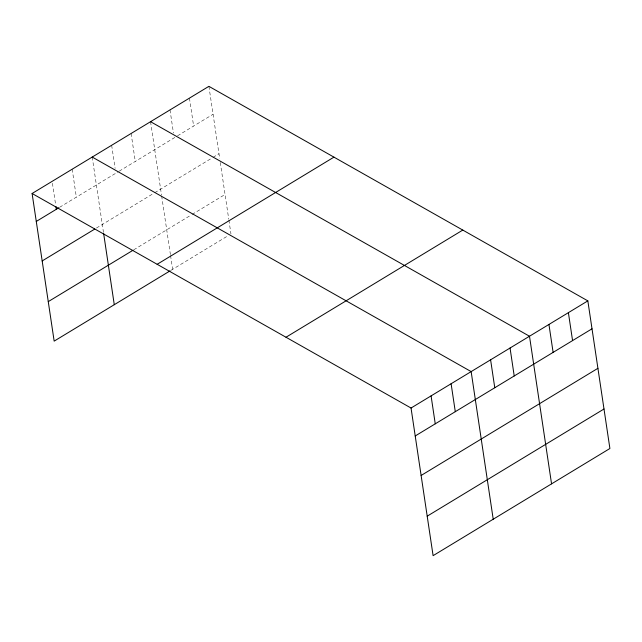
<?xml version="1.0" encoding="UTF-8"?>
<svg xmlns="http://www.w3.org/2000/svg" width="642" height="642" viewBox="0 0 642 642"><rect width="100%" height="100%" fill="white"/><g stroke="black" fill="none" stroke-linecap="round" stroke-linejoin="round"><path stroke-width="0.48" stroke-dasharray="3.21 2.41" d="M59.65 207.27L118.369 171.679M119.219 171.165L176.719 136.313M177.561 135.799L213.072 114.276M96.444 228.046L153.871 193.234M154.714 192.728L212.213 157.876M213.056 157.362L218.978 153.775M133.737 249.818L191.236 214.966M192.078 214.452L225.061 194.47M170.924 270.354L227.581 236.015M208.899 86.341L219.7 158.614M220.278 162.49L228.745 219.155M228.897 220.142L230.96 233.969M189.454 98.13L193.627 126.065M170.002 109.91L173.46 133.038M150.557 121.699L161.503 194.951M161.648 195.922L170.403 254.521M170.555 255.508L172.618 269.327M131.104 133.488L135.285 161.431M111.66 145.277L115.119 168.397M92.215 157.065L103.45 232.252M72.177 169.207L76.35 197.15M52.427 183.283L55.734 205.44"/><path stroke-width="0.96" d="M32.1 193.499L208.899 86.341L587.839 300.873L609.9 448.501L433.101 555.659L411.041 408.031L32.1 193.499L54.161 341.127L170.082 270.868M36.273 221.442L58.815 207.775M42.179 260.933L94.775 229.058M48.262 301.628L132.894 250.332M157.154 264.295L333.944 157.138M285.987 337.243L462.786 230.077M411.041 408.031L587.839 300.873M415.213 435.974L592.012 328.808M421.12 475.473L597.919 368.307M427.195 516.168L603.994 409.002M150.557 121.699L529.498 336.239L551.558 483.859M92.215 157.065L471.148 371.598L493.216 519.226M568.387 312.662L572.568 340.597M548.942 324.451L553.115 352.386M510.045 348.02L514.218 375.963M490.6 359.809L494.773 387.752M451.109 383.747L455.29 411.683M431.079 395.889L435.252 423.824M103.595 233.223L114.276 304.693M55.878 206.403L56.311 209.292"/></g></svg>
